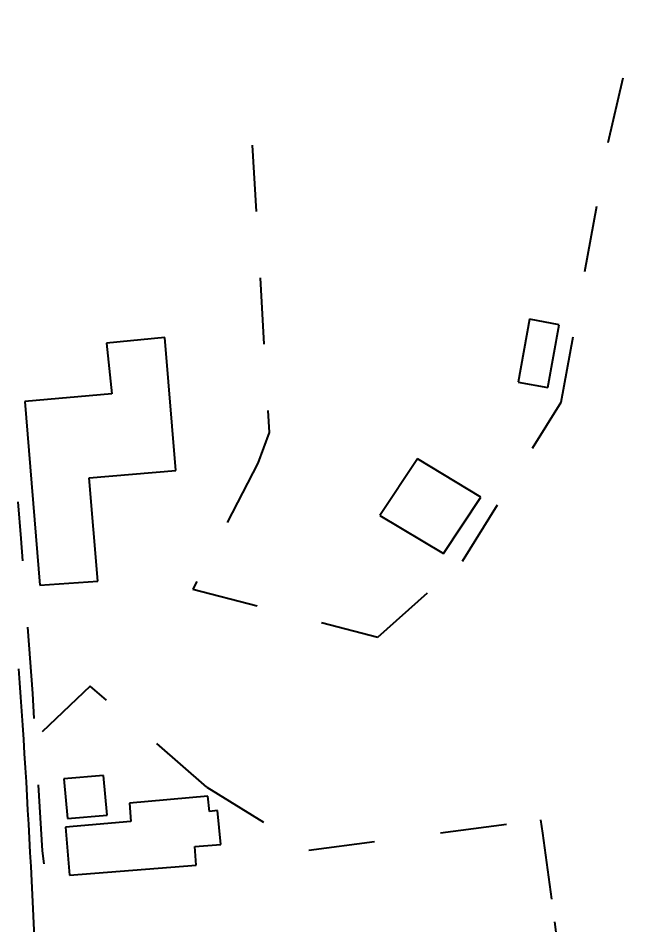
# Model space of a CAD drawing. Header units: metres. Extents: x 625987 to 635197, y 3048449 to 3066446.
# Drawn here: x 634623.193 to 634624.124, y 3063191.796 to 3063193.162 of the extents above; entities that cross this region are included whole.
import ezdxf

# ---------------------------------------------------------------- set-up
doc = ezdxf.new("R2010")
doc.units = ezdxf.units.M
doc.linetypes.add('DASHED', pattern=[0.75, 0.5, -0.25])
for name, color, linetype, lineweight in [('C-BLDG', 253, 'Continuous', 5), ('C-FENC-AIRF-SECU', 253, 'DASHED', 0), ('C-ROAD-LAND', 253, 'Continuous', 9)]:
    doc.layers.add(name, color=color, linetype=linetype, lineweight=lineweight)

msp = doc.modelspace()

# ---------------------------------------------------------------- linework, layer by layer
at = {"layer": 'C-BLDG', "lineweight": 40}
for p, q in [((634623.9619, 3063192.7089, 24568986.0801), (634623.9449, 3063192.6143, 24568986.0801)), ((634623.9619, 3063192.7089, 24568986.0801), (634623.9449, 3063192.6143, 24568986.0801)), ((634624.0067, 3063192.7005, 24568986.0801), (634623.9619, 3063192.7089, 24568986.0801)), ((634624.0067, 3063192.7005, 24568986.0801), (634623.9619, 3063192.7089, 24568986.0801)), ((634623.9896, 3063192.606, 24568986.0801), (634624.0067, 3063192.7005, 24568986.0801)), ((634623.9896, 3063192.606, 24568986.0801), (634624.0067, 3063192.7005, 24568986.0801)), ((634623.4133, 3063192.6812, 24568986.0801), (634623.3257, 3063192.6727, 24568986.0801)), ((634623.4133, 3063192.6812, 24568986.0801), (634623.3257, 3063192.6727, 24568986.0801)), ((634623.4301, 3063192.4809, 24568986.0801), (634623.4133, 3063192.6812, 24568986.0801)), ((634623.4301, 3063192.4809, 24568986.0801), (634623.4133, 3063192.6812, 24568986.0801)), ((634623.3257, 3063192.6727, 24568986.0801), (634623.3336, 3063192.5965, 24568986.0801)), ((634623.3257, 3063192.6727, 24568986.0801), (634623.3336, 3063192.5965, 24568986.0801)), ((634623.9449, 3063192.6143, 24568986.0801), (634623.9896, 3063192.606, 24568986.0801)), ((634623.9449, 3063192.6143, 24568986.0801), (634623.9896, 3063192.606, 24568986.0801)), ((634623.3336, 3063192.5965, 24568986.0801), (634623.2027, 3063192.585, 24568986.0801)), ((634623.3336, 3063192.5965, 24568986.0801), (634623.2027, 3063192.585, 24568986.0801)), ((634623.2027, 3063192.585, 24568986.0801), (634623.2253, 3063192.3087, 24568986.0801)), ((634623.2027, 3063192.585, 24568986.0801), (634623.2253, 3063192.3087, 24568986.0801)), ((634623.7934, 3063192.4989, 24568986.0801), (634623.7371, 3063192.4135, 24568986.0801)), ((634623.7934, 3063192.4989, 24568986.0801), (634623.7371, 3063192.4135, 24568986.0801)), ((634623.8889, 3063192.4412, 24568986.0801), (634623.7934, 3063192.4989, 24568986.0801)), ((634623.8889, 3063192.4412, 24568986.0801), (634623.7934, 3063192.4989, 24568986.0801)), ((634623.2997, 3063192.4702, 24568986.0801), (634623.4301, 3063192.4809, 24568986.0801)), ((634623.2997, 3063192.4702, 24568986.0801), (634623.4301, 3063192.4809, 24568986.0801)), ((634623.3125, 3063192.3145, 24568986.0801), (634623.2997, 3063192.4702, 24568986.0801)), ((634623.3125, 3063192.3145, 24568986.0801), (634623.2997, 3063192.4702, 24568986.0801)), ((634623.8327, 3063192.3559, 24568986.0801), (634623.8889, 3063192.4412, 24568986.0801)), ((634623.8327, 3063192.3559, 24568986.0801), (634623.8889, 3063192.4412, 24568986.0801)), ((634623.7371, 3063192.4135, 24568986.0801), (634623.8327, 3063192.3559, 24568986.0801)), ((634623.7371, 3063192.4135, 24568986.0801), (634623.8327, 3063192.3559, 24568986.0801)), ((634623.2253, 3063192.3087, 24568986.0801), (634623.3125, 3063192.3145, 24568986.0801)), ((634623.2253, 3063192.3087, 24568986.0801), (634623.3125, 3063192.3145, 24568986.0801)), ((634623.3212, 3063192.022, 24568986.0801), (634623.2617, 3063192.0167, 24568986.0801)), ((634623.3212, 3063192.022, 24568986.0801), (634623.2617, 3063192.0167, 24568986.0801)), ((634623.3265, 3063191.9624, 24568986.0801), (634623.3212, 3063192.022, 24568986.0801)), ((634623.3265, 3063191.9624, 24568986.0801), (634623.3212, 3063192.022, 24568986.0801)), ((634623.2617, 3063192.0167, 24568986.0801), (634623.2669, 3063191.9572, 24568986.0801)), ((634623.2617, 3063192.0167, 24568986.0801), (634623.2669, 3063191.9572, 24568986.0801)), ((634623.4782, 3063191.9909, 24568986.0801), (634623.3601, 3063191.9803, 24568986.0801)), ((634623.4782, 3063191.9909, 24568986.0801), (634623.3601, 3063191.9803, 24568986.0801)), ((634623.3601, 3063191.9803, 24568986.0801), (634623.3625, 3063191.9526, 24568986.0801)), ((634623.3601, 3063191.9803, 24568986.0801), (634623.3625, 3063191.9526, 24568986.0801)), ((634623.4806, 3063191.9677, 24568986.0801), (634623.4782, 3063191.9909, 24568986.0801)), ((634623.4806, 3063191.9677, 24568986.0801), (634623.4782, 3063191.9909, 24568986.0801)), ((634623.4926, 3063191.969, 24568986.0801), (634623.4806, 3063191.9677, 24568986.0801)), ((634623.4926, 3063191.969, 24568986.0801), (634623.4806, 3063191.9677, 24568986.0801)), ((634623.4979, 3063191.9183, 24568986.0801), (634623.4926, 3063191.969, 24568986.0801)), ((634623.4979, 3063191.9183, 24568986.0801), (634623.4926, 3063191.969, 24568986.0801)), ((634623.3625, 3063191.9526, 24568986.0801), (634623.2639, 3063191.9439, 24568986.0801)), ((634623.3625, 3063191.9526, 24568986.0801), (634623.2639, 3063191.9439, 24568986.0801)), ((634623.2669, 3063191.9572, 24568986.0801), (634623.3265, 3063191.9624, 24568986.0801)), ((634623.2669, 3063191.9572, 24568986.0801), (634623.3265, 3063191.9624, 24568986.0801)), ((634623.2639, 3063191.9439, 24568986.0801), (634623.2702, 3063191.8719, 24568986.0801)), ((634623.2639, 3063191.9439, 24568986.0801), (634623.2702, 3063191.8719, 24568986.0801)), ((634623.4584, 3063191.9149, 24568986.0801), (634623.4979, 3063191.9183, 24568986.0801)), ((634623.4584, 3063191.9149, 24568986.0801), (634623.4979, 3063191.9183, 24568986.0801)), ((634623.4608, 3063191.8871, 24568986.0801), (634623.4584, 3063191.9149, 24568986.0801)), ((634623.4608, 3063191.8871, 24568986.0801), (634623.4584, 3063191.9149, 24568986.0801)), ((634623.2702, 3063191.8719, 24568986.0801), (634623.4608, 3063191.8871, 24568986.0801)), ((634623.2702, 3063191.8719, 24568986.0801), (634623.4608, 3063191.8871, 24568986.0801))]:
    msp.add_line(p, q, dxfattribs=at)
at = {"layer": 'C-FENC-AIRF-SECU', "lineweight": 40, "ltscale": 0.2}
for p, q in [((634624.0805, 3063192.975, 24568986.0801), (634624.1235, 3063193.1621, 24568986.0801)), ((634624.0805, 3063192.975, 24568986.0801), (634624.1235, 3063193.1621, 24568986.0801)), ((634623.5448, 3063192.9708, 24568986.0801), (634623.5704, 3063192.5384, 24568986.0801)), ((634623.5448, 3063192.9708, 24568986.0801), (634623.5704, 3063192.5384, 24568986.0801)), ((634624.0097, 3063192.5838, 24568986.0801), (634624.0805, 3063192.975, 24568986.0801)), ((634624.0097, 3063192.5838, 24568986.0801), (634624.0805, 3063192.975, 24568986.0801)), ((634623.8614, 3063192.3446, 24568986.0801), (634624.0097, 3063192.5838, 24568986.0801)), ((634623.8614, 3063192.3446, 24568986.0801), (634624.0097, 3063192.5838, 24568986.0801)), ((634623.5704, 3063192.5384, 24568986.0801), (634623.5533, 3063192.4919, 24568986.0801)), ((634623.5704, 3063192.5384, 24568986.0801), (634623.5533, 3063192.4919, 24568986.0801)), ((634623.5533, 3063192.4919, 24568986.0801), (634623.4554, 3063192.3024, 24568986.0801)), ((634623.5533, 3063192.4919, 24568986.0801), (634623.4554, 3063192.3024, 24568986.0801)), ((634623.1975, 3063192.3788, 24568986.0801), (634623.1928, 3063192.434, 24568986.0801)), ((634623.1975, 3063192.3788, 24568986.0801), (634623.1928, 3063192.434, 24568986.0801)), ((634623.2147, 3063192.1455, 24568986.0801), (634623.1975, 3063192.3788, 24568986.0801)), ((634623.2147, 3063192.1455, 24568986.0801), (634623.1975, 3063192.3788, 24568986.0801)), ((634623.734, 3063192.2303, 24568986.0801), (634623.8614, 3063192.3446, 24568986.0801)), ((634623.734, 3063192.2303, 24568986.0801), (634623.8614, 3063192.3446, 24568986.0801)), ((634623.4554, 3063192.3024, 24568986.0801), (634623.734, 3063192.2303, 24568986.0801)), ((634623.4554, 3063192.3024, 24568986.0801), (634623.734, 3063192.2303, 24568986.0801)), ((634623.3013, 3063192.1564, 24568986.0801), (634623.2189, 3063192.0783, 24568986.0801)), ((634623.3013, 3063192.1564, 24568986.0801), (634623.2189, 3063192.0783, 24568986.0801)), ((634623.4768, 3063192.0044, 24568986.0801), (634623.3013, 3063192.1564, 24568986.0801)), ((634623.4768, 3063192.0044, 24568986.0801), (634623.3013, 3063192.1564, 24568986.0801)), ((634623.2293, 3063191.9083, 24568986.0801), (634623.2147, 3063192.1455, 24568986.0801)), ((634623.2293, 3063191.9083, 24568986.0801), (634623.2147, 3063192.1455, 24568986.0801)), ((634623.4768, 3063192.0044, 24568986.0801), (634623.6299, 3063191.9097, 24568986.0801)), ((634623.4768, 3063192.0044, 24568986.0801), (634623.6299, 3063191.9097, 24568986.0801)), ((634623.6299, 3063191.9097, 24568986.0801), (634623.9785, 3063191.9551, 24568986.0801)), ((634623.6299, 3063191.9097, 24568986.0801), (634623.9785, 3063191.9551, 24568986.0801)), ((634623.9785, 3063191.9551, 24568986.0801), (634623.9818, 3063191.9351, 24568986.0801)), ((634623.9785, 3063191.9551, 24568986.0801), (634623.9818, 3063191.9351, 24568986.0801)), ((634623.9818, 3063191.9351, 24568986.0801), (634623.9996, 3063191.8018, 24568986.0801)), ((634623.9818, 3063191.9351, 24568986.0801), (634623.9996, 3063191.8018, 24568986.0801)), ((634623.2321, 3063191.8889, 24568986.0801), (634623.2293, 3063191.9083, 24568986.0801)), ((634623.2321, 3063191.8889, 24568986.0801), (634623.2293, 3063191.9083, 24568986.0801)), ((634623.9996, 3063191.8018, 24568986.0801), (634624.0251, 3063191.6092, 24568986.0801)), ((634623.9996, 3063191.8018, 24568986.0801), (634624.0251, 3063191.6092, 24568986.0801))]:
    msp.add_line(p, q, dxfattribs=at)
at = {"layer": 'C-ROAD-LAND', "lineweight": 40}
msp.add_ellipse((634608.2436, 3063191.1239, 24568986.0801), major_axis=(-10.598, 10.598), ratio=1, start_param=3.952209, end_param=3.997678, dxfattribs=at)
msp.add_ellipse((634608.2436, 3063191.1239, 24568986.0801), major_axis=(-10.598, 10.598), ratio=1, start_param=3.952209, end_param=3.997678, dxfattribs=at)

doc.saveas('drawing.dxf')
